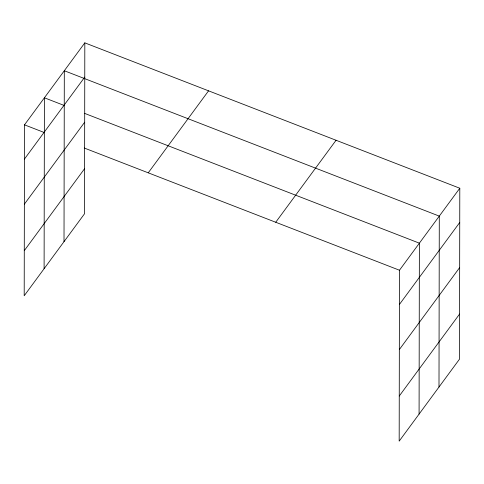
<?xml version="1.0" encoding="UTF-8"?>
<svg xmlns="http://www.w3.org/2000/svg" width="484" height="484" viewBox="0 0 484 484"><rect width="100%" height="100%" fill="white"/><g stroke="black" fill="none" stroke-linecap="round" stroke-linejoin="round"><path stroke-width="0.73" d="M84.821 42.858L24.496 124.848L24.2 295.766L84.525 213.771L84.821 42.858L459.8 188.234L459.504 359.152L399.179 441.142L399.475 270.229L459.8 188.234M44.105 268.705L44.407 97.792L64.094 105.427M64.015 241.649L64.311 70.737L439.291 216.112L438.994 387.025M419.084 414.086L419.386 243.168L84.482 113.329M24.436 159.079L84.76 77.089M24.357 204.188L84.682 122.192M24.279 250.658L84.603 168.668M148.243 172.824L208.562 90.835M275.735 222.253L336.059 140.263M399.421 304.454L459.739 222.465M399.342 349.563L459.661 267.573M399.258 396.039L459.582 314.043M24.496 124.848L44.183 132.483M84.258 148.019L399.475 270.229"/></g></svg>
